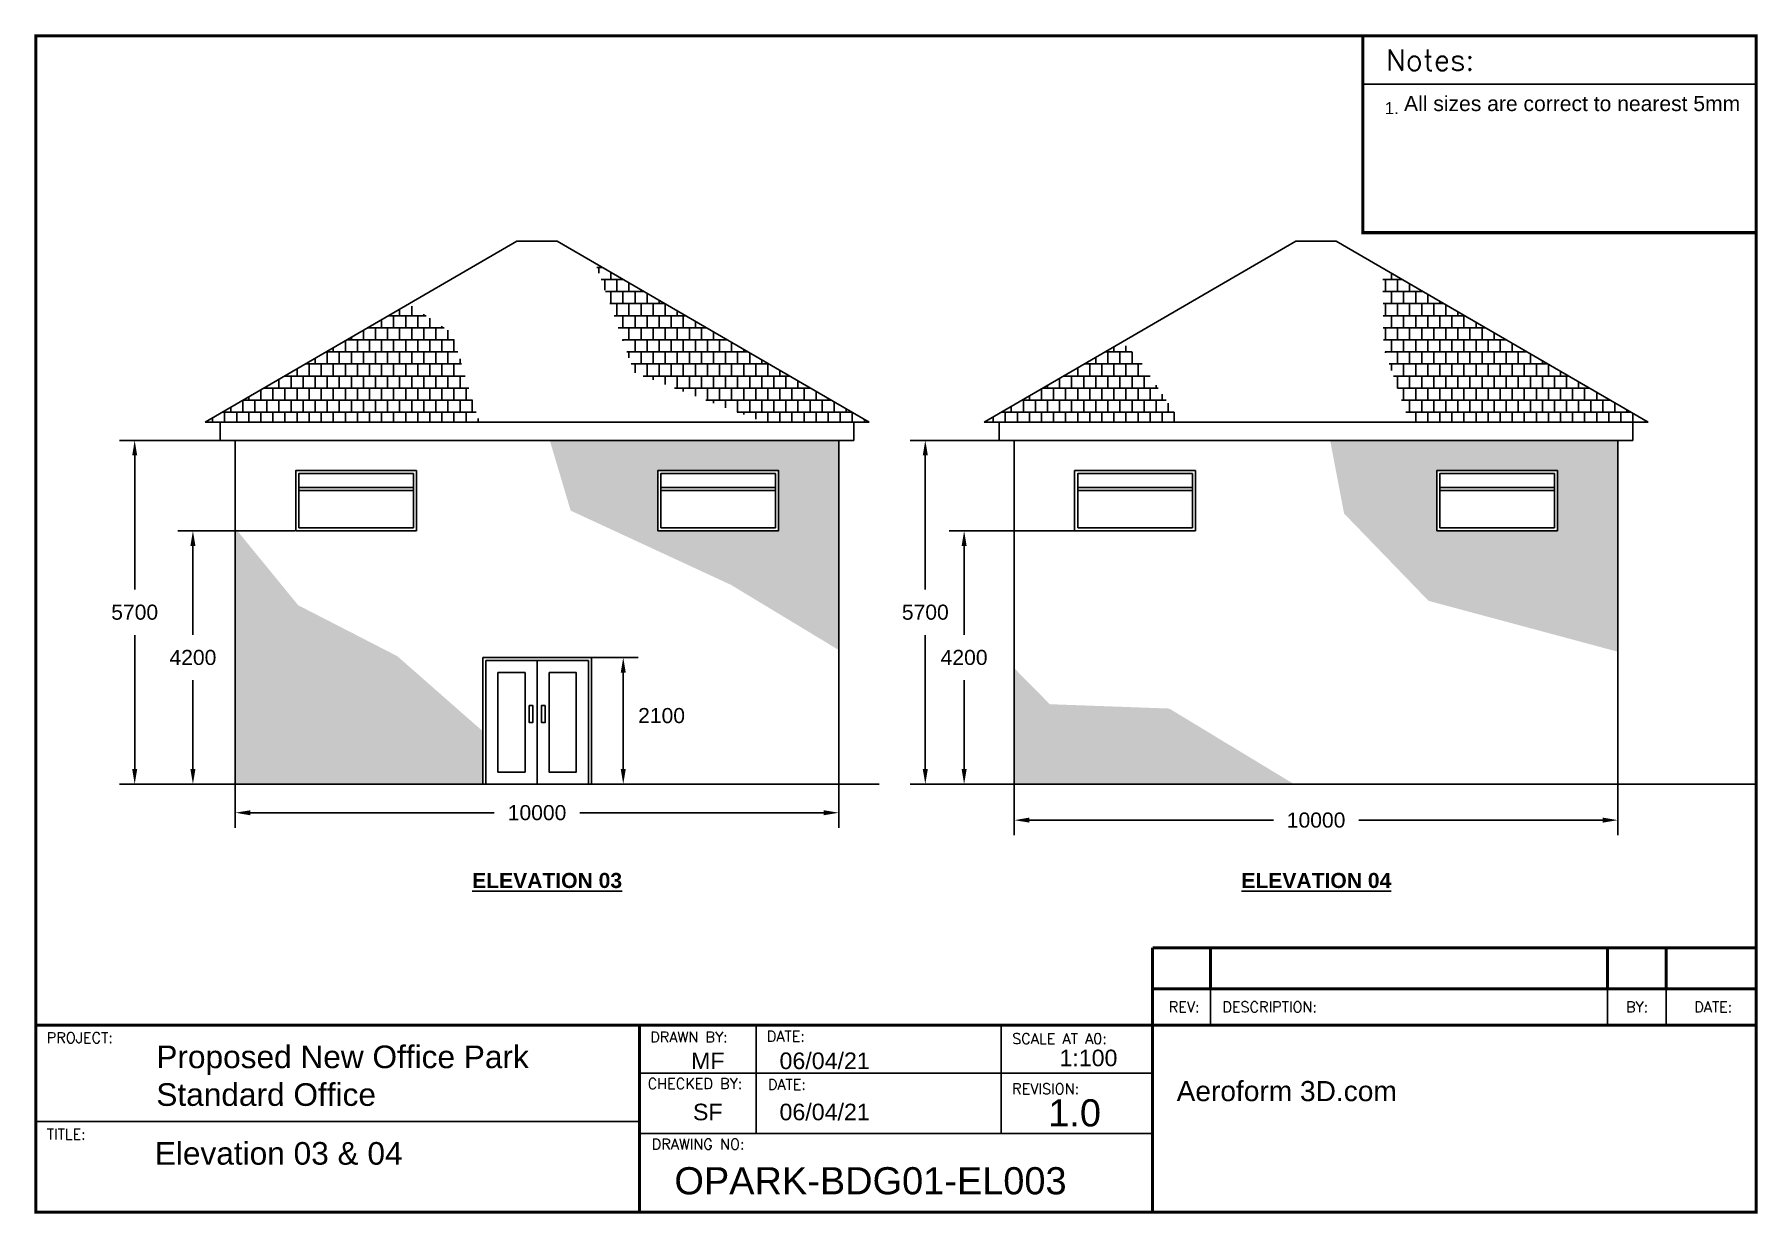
# Paper-space layout 'Elevation 03' of a CAD drawing. Header units: millimetres. Extents: x -45 to 241, y 45 to 240.
# The model-space entities are those that its viewports show. They can reach past a viewport. Long polylines and large blocks are cut down to what shows.
import ezdxf

# ---------------------------------------------------------------- set-up
doc = ezdxf.new("R2010")
doc.units = ezdxf.units.MM
doc.header["$MEASUREMENT"] = 0
for name, color, linetype in [('Doors', 160, 'Continuous'), ('Windows', 96, 'Continuous'), ('YS-TEXT-LARGE', 250, 'Continuous'), ('YS-TEXT-MEDIUM', 6, 'Continuous'), ('YS-TEXT-SMALL', 2, 'Continuous'), ('YS-TITLEBLOCK-BORDERS', 154, 'Continuous'), ('YS-TITLEBLOCK-TEXT-NONEDITABLE', 154, 'Continuous')]:
    doc.layers.add(name, color=color, linetype=linetype)
doc.styles.add('ROMANS', font='romans.shx')
doc.styles.get("Standard").update_dxf_attribs({"font": 'arial.ttf'})
doc.styles.add('YS TEXT', font='arial.ttf')
doc.dimstyles.new('BuildingStyle', dxfattribs={"dimtxt": 2.5, "dimasz": 2.5, "dimexe": 2.5, "dimexo": 0.0625, "dimgap": 2.5, "dimtad": 0, "dimtih": 1, "dimtoh": 1, "dimdec": 0, "dimzin": 0, "dimdsep": 46, "dimtxsty": 'Standard', "dimcen": 0.09, "dimadec": 0, "dimazin": 0, "dimtfac": 1, "dimtdec": 0, "dimtofl": 0, "dimtmove": 2, "dimatfit": 3, "dimfxl": 1, "dimtolj": 1, "dimtzin": 0, "dimarcsym": 0})

# ---------------------------------------------------------------- blocks, each defined once
blk = doc.blocks.new('*D50')
at = {"color": 0, "lineweight": -2, "transparency": 16777216}
for p, q in [((-14.28, 173.08), (-30.89, 173.08)), ((-28.39, 170.58), (-28.39, 148.36)), ((-28.39, 118.58), (-28.39, 140.8)), ((-11.78, 116.08), (-30.89, 116.08))]:
    blk.add_line(p, q, dxfattribs=at)
at = {"color": 0, "transparency": 16777216}
for points in [[(-28.8, 170.58), (-27.97, 170.58), (-28.39, 173.08)], [(-28.8, 118.58), (-27.97, 118.58), (-28.39, 116.08)]]:
    blk.add_solid(points, dxfattribs=at)
at = {"layer": 'Defpoints', "color": 0, "transparency": 16777216}
for p in [(-28.39, 173.08), (-14.22, 173.08), (-11.72, 116.08)]:
    blk.add_point(p, dxfattribs=at)
at = {"color": 0, "transparency": 16777216, "insert": (-28.39, 144.58), "char_height": 2.5, "attachment_point": 5}
blk.add_mtext('\\A1;5700', dxfattribs=at)
blk = doc.blocks.new('*D48')
at = {"color": 0, "lineweight": -2, "transparency": 16777216}
for p, q in [((47.35, 137.08), (55.06, 137.08)), ((52.56, 118.58), (52.56, 134.58)), ((29.35, 116.08), (55.06, 116.08))]:
    blk.add_line(p, q, dxfattribs=at)
at = {"color": 0, "transparency": 16777216}
for points in [[(52.15, 134.58), (52.98, 134.58), (52.56, 137.08)], [(52.15, 118.58), (52.98, 118.58), (52.56, 116.08)]]:
    blk.add_solid(points, dxfattribs=at)
at = {"layer": 'Defpoints', "color": 0, "transparency": 16777216}
for p in [(47.28, 137.08), (52.56, 137.08), (29.28, 116.08)]:
    blk.add_point(p, dxfattribs=at)
at = {"color": 0, "transparency": 16777216, "insert": (58.91, 127.44), "char_height": 2.5, "attachment_point": 5}
blk.add_mtext('\\A1;2100', dxfattribs=at)
blk = doc.blocks.new('*D49')
at = {"color": 0, "lineweight": -2, "transparency": 16777216}
for p, q in [((-1.78, 158.08), (-21.24, 158.08)), ((-18.74, 155.58), (-18.74, 140.86)), ((-18.74, 118.58), (-18.74, 133.3)), ((-11.78, 116.08), (-21.24, 116.08))]:
    blk.add_line(p, q, dxfattribs=at)
at = {"color": 0, "transparency": 16777216}
for points in [[(-19.16, 155.58), (-18.32, 155.58), (-18.74, 158.08)], [(-19.16, 118.58), (-18.32, 118.58), (-18.74, 116.08)]]:
    blk.add_solid(points, dxfattribs=at)
at = {"layer": 'Defpoints', "color": 0, "transparency": 16777216}
for p in [(-1.72, 158.08), (-18.74, 116.08), (-11.72, 116.08)]:
    blk.add_point(p, dxfattribs=at)
at = {"color": 0, "transparency": 16777216, "insert": (-18.74, 137.08), "char_height": 2.5, "attachment_point": 5}
blk.add_mtext('\\A1;4200', dxfattribs=at)
blk = doc.blocks.new('*D47')
at = {"color": 0, "lineweight": -2, "transparency": 16777216}
for p, q in [((-11.72, 116.02), (-11.72, 108.85)), ((88.28, 116.02), (88.28, 108.85)), ((-9.22, 111.35), (31.2, 111.35)), ((85.78, 111.35), (45.37, 111.35))]:
    blk.add_line(p, q, dxfattribs=at)
at = {"color": 0, "transparency": 16777216}
for points in [[(-9.22, 111.76), (-9.22, 110.93), (-11.72, 111.35)], [(85.78, 111.76), (85.78, 110.93), (88.28, 111.35)]]:
    blk.add_solid(points, dxfattribs=at)
at = {"layer": 'Defpoints', "color": 0, "transparency": 16777216}
for p in [(-11.72, 116.08), (88.28, 116.08), (88.28, 111.35)]:
    blk.add_point(p, dxfattribs=at)
at = {"color": 0, "transparency": 16777216, "insert": (38.28, 111.35), "char_height": 2.5, "attachment_point": 5}
blk.add_mtext('\\A1;10000', dxfattribs=at)
blk = doc.blocks.new('*D51')
at = {"color": 0, "lineweight": -2, "transparency": 16777216}
for p, q in [((117.36, 116.02), (117.36, 107.62)), ((217.36, 116.02), (217.36, 107.62)), ((119.86, 110.12), (160.28, 110.12)), ((214.86, 110.12), (174.44, 110.12))]:
    blk.add_line(p, q, dxfattribs=at)
at = {"color": 0, "transparency": 16777216}
for points in [[(119.86, 110.54), (119.86, 109.71), (117.36, 110.12)], [(214.86, 110.54), (214.86, 109.71), (217.36, 110.12)]]:
    blk.add_solid(points, dxfattribs=at)
at = {"layer": 'Defpoints', "color": 0, "transparency": 16777216}
for p in [(117.36, 116.08), (217.36, 116.08), (217.36, 110.12)]:
    blk.add_point(p, dxfattribs=at)
at = {"color": 0, "transparency": 16777216, "insert": (167.36, 110.12), "char_height": 2.5, "attachment_point": 5}
blk.add_mtext('\\A1;10000', dxfattribs=at)
blk = doc.blocks.new('*D52')
at = {"color": 0, "lineweight": -2, "transparency": 16777216}
for p, q in [((127.3, 158.08), (106.54, 158.08)), ((109.04, 155.58), (109.04, 140.86)), ((109.04, 118.58), (109.04, 133.3)), ((117.3, 116.08), (106.54, 116.08))]:
    blk.add_line(p, q, dxfattribs=at)
at = {"color": 0, "transparency": 16777216}
for points in [[(108.63, 155.58), (109.46, 155.58), (109.04, 158.08)], [(108.63, 118.58), (109.46, 118.58), (109.04, 116.08)]]:
    blk.add_solid(points, dxfattribs=at)
at = {"layer": 'Defpoints', "color": 0, "transparency": 16777216}
for p in [(109.04, 158.08), (127.36, 158.08), (117.36, 116.08)]:
    blk.add_point(p, dxfattribs=at)
at = {"color": 0, "transparency": 16777216, "insert": (109.04, 137.08), "char_height": 2.5, "attachment_point": 5}
blk.add_mtext('\\A1;4200', dxfattribs=at)
blk = doc.blocks.new('*D53')
at = {"color": 0, "lineweight": -2, "transparency": 16777216}
for p, q in [((117.3, 173.08), (100.11, 173.08)), ((102.61, 170.58), (102.61, 148.36)), ((102.61, 118.58), (102.61, 140.8)), ((117.3, 116.08), (100.11, 116.08))]:
    blk.add_line(p, q, dxfattribs=at)
at = {"color": 0, "transparency": 16777216}
for points in [[(102.19, 170.58), (103.03, 170.58), (102.61, 173.08)], [(102.19, 118.58), (103.03, 118.58), (102.61, 116.08)]]:
    blk.add_solid(points, dxfattribs=at)
at = {"layer": 'Defpoints', "color": 0, "transparency": 16777216}
for p in [(102.61, 173.08), (117.36, 173.08), (117.36, 116.08)]:
    blk.add_point(p, dxfattribs=at)
at = {"color": 0, "transparency": 16777216, "insert": (102.61, 144.58), "char_height": 2.5, "attachment_point": 5}
blk.add_mtext('\\A1;5700', dxfattribs=at)
blk = doc.blocks.new('WindowElev')
at = {"layer": 'Windows'}
for points in [[(0, 0), (2000, 0), (2000, 1000), (0, 1000)], [(50, 50), (1950, 50), (1950, 950), (50, 950)]]:
    blk.add_lwpolyline(points, close=True, dxfattribs=at)
for points in [[(50, 720), (1950, 720)], [(50, 670), (1950, 670)]]:
    blk.add_lwpolyline(points, dxfattribs=at)
blk = doc.blocks.new('A$C93971a04')
blk.add_blockref('WindowElev', (0, 0))
blk = doc.blocks.new('ExtDoor')
at = {"layer": 'Doors'}
for p, q in [((50, 2050), (1750, 2050)), ((50, 0), (50, 2050)), ((1750, 2050), (1750, 0))]:
    blk.add_line(p, q, dxfattribs=at)
for points in [[(0, 2100), (1800, 2100), (1800, 0), (0, 0)], [(50, 2050), (900, 2050), (900, 0), (50, 0)], [(250, 1850), (700, 1850), (700, 200), (250, 200)], [(1100, 1850), (1550, 1850), (1550, 200), (1100, 200)], [(767, 1304), (830, 1304), (830, 1025), (767, 1025)], [(1034, 1304), (972, 1304), (972, 1025), (1034, 1025)]]:
    blk.add_lwpolyline(points, close=True, dxfattribs=at)
blk.add_lwpolyline([(900, 2050), (900, 0)], dxfattribs=at)

msp = doc.modelspace()

# ---------------------------------------------------------------- hatches: boundary and pattern name
h = msp.add_hatch()
h.set_pattern_fill('AR-B88', color=252, scale=25)
h.set_pattern_definition([(0, (7331.74, 0), (0, 200), []), (90, (7331.74, 0), (-100, 200), [200, -200])])
h.paths.add_polyline_path([(-21397, -20287), (-22119, -19808), (-25491, -21766), (-24991, -21766), (-20950, -21766)])
h.paths.add_polyline_path([(-19025, -19134), (-18380, -20944), (-16241, -21766), (-14991, -21766), (-14491, -21766)])
h = msp.add_hatch()
h.set_pattern_fill('AR-B88', color=252, scale=25)
h.set_pattern_definition([(0, (3466.33, 0), (0, 200), []), (90, (3466.33, 0), (-100, 200), [200, -200])])
h.paths.add_polyline_path([(-10026, -20712), (-10294, -20436), (-12584, -21766), (-12084, -21766), (-9323, -21766)])
h.paths.add_polyline_path([(-5980, -19213), (-5966, -20519), (-5542, -21766), (-2084, -21766), (-1584, -21766)])
h = msp.add_hatch()
h.set_pattern_fill('AR-BRSTD', color=252, scale=25)
h.set_pattern_definition([(0, (7331.74, 0), (0, 66.675), []), (90, (7331.74, 0), (-100, 66.675), [66.675, -66.675])])
h.paths.add_polyline_path([(-20891, -26888), (-22308, -25643), (-23950, -24799), (-24991, -23525), (-24991, -27766), (-20891, -27766)])
h.paths.add_polyline_path([(-14991, -22066), (-19781, -22066), (-19435, -23231), (-16780, -24461), (-14991, -25543)])
h.paths.add_polyline_path([(-15991, -23566), (-17991, -23566), (-17991, -22566), (-15991, -22566)], flags=16)
h.paths.add_polyline_path([(-16041, -23516), (-17941, -23516), (-17941, -22616), (-16041, -22616)], flags=0)
h = msp.add_hatch()
h.set_pattern_fill('AR-BRSTD', color=252, scale=25)
h.set_pattern_definition([(0, (3466.33, 0), (0, 66.675), []), (90, (3466.33, 0), (-100, 66.675), [66.675, -66.675])])
h.paths.add_polyline_path([(-9517, -26512), (-11496, -26440), (-12084, -25844), (-12084, -27766), (-7448, -27766)])
h.paths.add_polyline_path([(-2084, -22066), (-6851, -22066), (-6620, -23279), (-5220, -24727), (-2084, -25570)])
h.paths.add_polyline_path([(-5084, -23566), (-5084, -22566), (-3084, -22566), (-3084, -23566)], flags=16)
h.paths.add_polyline_path([(-5034, -23516), (-5034, -22616), (-3134, -22616), (-3134, -23516)], flags=0)

# ---------------------------------------------------------------- linework, layer by layer
for points in [[(-25491, -21766), (-20325, -18766)], [(-19658, -18766), (-20325, -18766)], [(-14491, -21766), (-19658, -18766)], [(-12584, -21766), (-7417, -18766)], [(-6750, -18766), (-7417, -18766)], [(-1584, -21766), (-6750, -18766)], [(-24991, -21766), (-25491, -21766)], [(-25241, -21766), (-25241, -22066), (-14741, -22066)], [(-14991, -21766), (-24991, -21766)], [(-14991, -21766), (-14491, -21766)], [(-14741, -21766), (-14741, -22066)], [(-12084, -21766), (-12584, -21766)], [(-12334, -21766), (-12334, -22066), (-1834, -22066)], [(-2084, -21766), (-12084, -21766)], [(-2084, -21766), (-1584, -21766)], [(-1834, -21766), (-1834, -22066)], [(-24991, -27766), (-24991, -22066)], [(-14991, -27766), (-14991, -22066)], [(-12084, -27766), (-12084, -22066)], [(-2084, -27766), (-2084, -22066)], [(-23991, -22566), (-23991, -23566)], [(-21991, -22566), (-23991, -22566)], [(-21991, -22566), (-21991, -23566)], [(-17991, -22566), (-17991, -23566)], [(-15991, -22566), (-17991, -22566)], [(-15991, -22566), (-15991, -23566)], [(-11084, -22566), (-11084, -23566)], [(-9084, -22566), (-11084, -22566)], [(-9084, -22566), (-9084, -23566)], [(-5084, -22566), (-5084, -23566)], [(-3084, -22566), (-5084, -22566)], [(-3084, -22566), (-3084, -23566)], [(-21991, -23566), (-23991, -23566)], [(-15991, -23566), (-17991, -23566)], [(-9084, -23566), (-11084, -23566)], [(-3084, -23566), (-5084, -23566)], [(-19091, -25666), (-20891, -25666)], [(-20891, -27766), (-20891, -25666)], [(-19091, -27766), (-19091, -25666)], [(-14325, -27766), (-26705, -27766)], [(515, -27766), (-12698, -27766)]]:
    msp.add_lwpolyline(points)

# ---------------------------------------------------------------- block references
msp.add_blockref('ExtDoor', (-20891, -27766))
at = {"layer": 'Windows'}
for p in [(-23991, -23566), (-17991, -23566), (-11084, -23566), (-5084, -23566)]:
    msp.add_blockref('A$C93971a04', p, dxfattribs=at)

psp = doc.layouts.new('Elevation 03')

# ---------------------------------------------------------------- linework, layer by layer
at = {"layer": 'YS-TITLEBLOCK-BORDERS', "linetype": 'Continuous'}
for p, q in [((136.255, 240.1149), (236.255, 240.1149)), ((55.255, 76.1574), (91.0143, 76.1574))]:
    psp.add_line(p, q, dxfattribs=at)
at = {"layer": 'YS-TITLEBLOCK-BORDERS', "color": 7, "linetype": 'Continuous'}
for p, q in [((175.1159, 232.1149), (240.255, 232.1149)), ((149.8601, 76.1574), (149.8601, 82.1574)), ((215.6685, 76.1574), (215.6685, 82.1574)), ((225.3872, 76.1574), (225.3872, 82.1574)), ((74.5654, 76.1575), (74.5654, 66.1575)), ((115.1868, 76.1575), (115.1868, 66.1575)), ((140.255, 76.1574), (240.255, 76.1574)), ((55.255, 68.1574), (140.255, 68.1574)), ((74.5654, 68.1576), (74.5654, 58.1576)), ((115.1868, 68.1576), (115.1868, 58.1576)), ((55.255, 60.1574), (-44.745, 60.1574)), ((55.255, 58.1574), (140.255, 58.1574))]:
    psp.add_line(p, q, dxfattribs=at)
at = {"layer": 'YS-TITLEBLOCK-BORDERS', "color": 7, "linetype": 'Continuous', "const_width": 0.5}
for points in [[(-44.745, 240.1149), (240.255, 240.1149), (240.255, 45.1574), (-44.745, 45.1574)], [(175.1159, 240.1149), (240.255, 240.1149), (240.255, 207.5069), (175.1159, 207.5069)], [(140.255, 76.1574), (240.255, 76.1574), (240.255, 45.1574), (140.255, 45.1574)]]:
    psp.add_lwpolyline(points, close=True, dxfattribs=at)
for points in [[(240.255, 82.1574), (240.255, 104.4629)], [(140.255, 82.1574), (140.255, 88.9642)], [(140.255, 88.9642), (240.255, 88.9642)], [(149.8601, 82.1574), (149.8601, 88.9642)], [(215.6685, 82.1574), (215.6685, 88.9642)], [(225.3872, 82.1574), (225.3872, 88.9642)], [(140.255, 82.1574), (140.255, 76.1574), (240.255, 76.1574), (240.255, 82.1574), (140.255, 82.1574)], [(55.255, 45.1574), (55.255, 76.1574), (-44.745, 76.1574), (-44.745, 45.1574), (55.255, 45.1574)], [(140.255, 45.1574), (140.255, 76.1574), (55.255, 76.1574), (55.255, 45.1574), (140.255, 45.1574)]]:
    psp.add_lwpolyline(points, dxfattribs=at)

# ---------------------------------------------------------------- texts
at = {"char_height": 2.5, "attachment_point": 1}
for s, insert in [('All sizes are correct to nearest 5mm', (181.9314, 230.1615)), ('{\\fArial|b1|i0|c0|p34;\\LELEVATION 03}', (27.5274, 101.3737)), ('{\\fArial|b1|i0|c0|p34;\\LELEVATION 04}', (154.9809, 101.3737))]:
    psp.add_mtext_dynamic_manual_height_columns(s, width=56.76454, gutter_width=1, heights=[0], dxfattribs=dict(at, insert=insert))
at = {"layer": 'YS-TEXT-LARGE', "linetype": 'Continuous', "insert": (144.2518, 66.8746), "char_height": 7.5, "attachment_point": 1, "style": 'YS TEXT'}
psp.add_mtext('{\\H0.44444x;Aeroform 3D.com\\P\\P\\H0.68751x; }', dxfattribs=at)
at = {"layer": 'YS-TEXT-MEDIUM', "color": 5, "style": 'YS TEXT'}
for s, insert, char_height, width, attachment_point in [('Proposed New Office Park\\PStandard Office', (-24.8037, 72.7606), 3.75, 77.153873, 1), ('MF', (66.568, 71.6033), 2.75, 10.515824, 2), ('06/04/21', (85.9311, 71.6033), 2.75, 7.514534, 2), ('1:100', (129.6382, 72.0784), 2.75, 12.661218, 2), ('SF', (66.568, 63.1172), 2.75, 10.515824, 2), ('06/04/21', (85.9311, 63.1172), 2.75, 7.514534, 2), ('1.0', (127.3533, 63.8504), 4.5, 21.770315, 2), ('Elevation 03 & 04', (-25.0569, 56.7576), 3.75, 60.325717, 1), ('OPARK-BDG01-EL003', (93.5297, 52.5944), 4.5, 47.146908, 2)]:
    psp.add_mtext(s, dxfattribs=dict(at, insert=insert, char_height=char_height, width=width, attachment_point=attachment_point))
at = {"layer": 'YS-TEXT-SMALL', "color": 5, "insert": (178.7377, 229.1519), "char_height": 2, "width": 9.672954, "attachment_point": 1, "style": 'YS TEXT'}
psp.add_mtext('\\pi-6,l6,t6;1.^I', dxfattribs=at)
at = {"layer": 'YS-TITLEBLOCK-TEXT-NONEDITABLE', "color": 7, "linetype": 'Continuous', "insert": (186.255, 236.1149), "char_height": 3.5, "width": 68.47, "attachment_point": 5, "style": 'ROMANS'}
psp.add_mtext('Notes:', dxfattribs=at)
at = {"layer": 'YS-TITLEBLOCK-TEXT-NONEDITABLE', "linetype": 'Continuous', "char_height": 1.75, "style": 'ROMANS'}
for s, insert, width, attachment_point in [('REV:', (145.505, 79.1574), 42.25, 5), ('DESCRIPTION:', (151.8336, 79.1574), 42.25, 4), ('BY:', (220.5516, 79.1574), 42.25, 5), ('DATE:', (233.1651, 79.1574), 42.25, 5), ('PROJECT:', (-42.9616, 74.9259), 37.6786, 1), ('DRAWN BY:', (57.0384, 75.0411), 37.6786, 1), ('DATE:', (76.349, 75.1725), 37.4556, 1), ('SCALE AT A0:', (117.0166, 74.7699), 37.6786, 1), ('CHECKED BY:', (56.6077, 67.3237), 37.6786, 1), ('DATE:', (76.5262, 67.1725), 37.4556, 1), ('REVISION:', (117.0032, 66.4594), 37.6786, 1), ('TITLE:', (-42.9616, 58.9259), 37.6786, 1), ('DRAWING NO:', (57.275, 57.2814), 37.6786, 1)]:
    psp.add_mtext(s, dxfattribs=dict(at, insert=insert, width=width, attachment_point=attachment_point))

# ---------------------------------------------------------------- dimensions: what is measured, and where the dimension line sits
for base, p1, p2, picture, middle in [((-28.3856, 173.0796), (-11.7172, 116.0796), (-14.2172, 173.0796), '*D50', (-28.3856, 144.5796)), ((102.609, 173.0796), (117.3592, 116.0796), (117.3592, 173.0796), '*D53', (102.609, 144.5796)), ((-18.7399, 116.0796), (-1.7172, 158.0796), (-11.7172, 116.0796), '*D49', (-18.7399, 137.0796)), ((109.0446, 158.0796), (117.3592, 116.0796), (127.3592, 158.0796), '*D52', (109.0446, 137.0796))]:
    dim = psp.add_linear_dim(base=base, p1=p1, p2=p2, angle=90, dimstyle='BuildingStyle', override={"dimlfac": -100})
    dim.commit()
    dim.dimension.update_dxf_attribs({"geometry": picture, "text_midpoint": middle})
dim = psp.add_linear_dim(base=(52.5638, 137.0796), p1=(29.2828, 116.0796), p2=(47.2828, 137.0796), angle=90, dimstyle='BuildingStyle', override={"dimlfac": -100})
dim.commit()
dim.dimension.update_dxf_attribs({"geometry": '*D48', "text_midpoint": (58.9064, 127.4416), "dimtype": 160})
for base, p1, p2, picture, middle in [((88.2828, 111.3477), (-11.7172, 116.0796), (88.2828, 116.0796), '*D47', (38.2828, 111.3477)), ((217.3592, 110.1224), (117.3592, 116.0796), (217.3592, 116.0796), '*D51', (167.3592, 110.1224))]:
    dim = psp.add_linear_dim(base=base, p1=p1, p2=p2, dimstyle='BuildingStyle', override={"dimlfac": -100})
    dim.commit()
    dim.dimension.update_dxf_attribs({"geometry": picture, "text_midpoint": middle})

# ---------------------------------------------------------------- viewports
at = {"layer": '0'}
psp.add_viewport(center=(97.755, 158.1361), size=(285, 163.957477), view_center_point=(-14044.1382, -23560.4217), view_height=16395.74768, dxfattribs=at)

doc.saveas('drawing.dxf')
